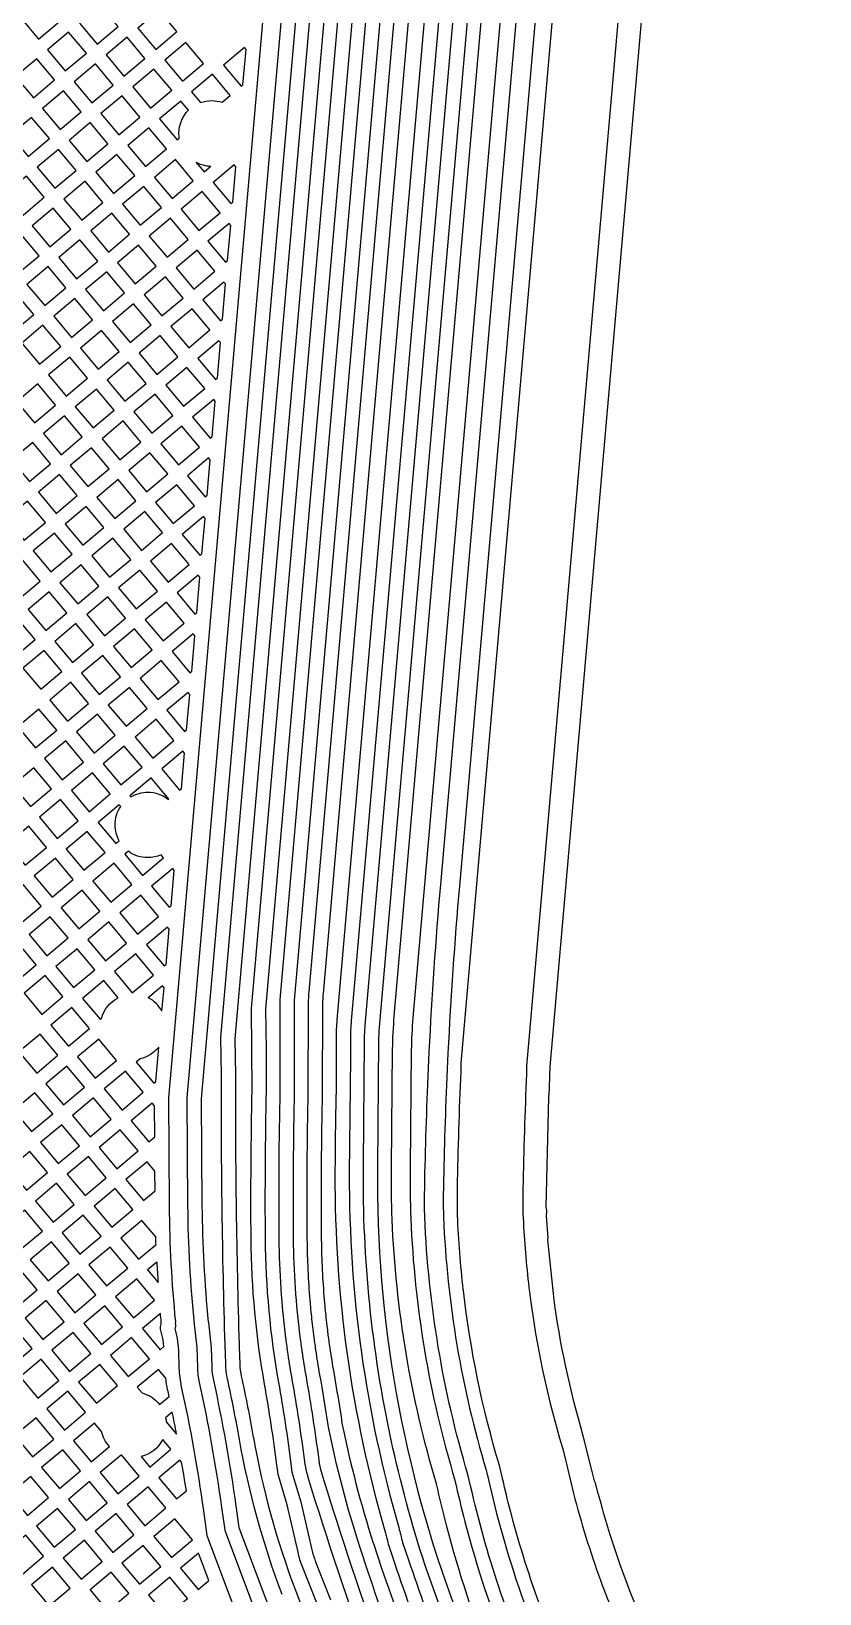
# Model space of a CAD drawing. Extents: x 592 to 965, y 89 to 353.
# Drawn here: x 670.43 to 674.71, y 183.03 to 191.52 of the extents above; entities that cross this region are included whole.
import ezdxf

# ---------------------------------------------------------------- set-up
doc = ezdxf.new("R2010")
doc.units = 0
doc.layers.add('bak_bak_ttr1-bcq8120', color=8, linetype='Continuous')
doc.layers.add('quyukuang', color=5, linetype='Continuous')

msp = doc.modelspace()

# ---------------------------------------------------------------- linework, layer by layer
at = {"layer": 'bak_bak_ttr1-bcq8120'}
for p, q in [((671.1114, 184.8306), (671.0608, 184.7882)), ((671.0608, 184.7882), (671.1179, 184.7202)), ((671.1312, 184.5521), (671.0329, 184.4695)), ((671.1956, 184.0159), (671.1593, 183.9855)), ((671.338, 183.2502), (671.2399, 183.1678))]:
    msp.add_line(p, q, dxfattribs=at)
for points in [[(672.2339, 185.3648), (672.24, 186.0312, -0.021921), (672.2436, 186.1156, -0.016001), (672.2439, 186.1179), (673.3267, 198.4935, -0.080307), (673.4195, 198.7838, -0.101185), (673.5465, 198.9439), (673.7317, 199.0993, 0.198892), (673.8605, 199.3465), (674.6794, 208.7077, 0.198951), (674.3614, 209.7159), (674.1086, 210.0173, -0.197129), (674.0163, 210.3137), (674.0217, 210.3758), (673.9325, 210.531)], [(674.2095, 210.5059), (674.0976, 210.3693), (674.0922, 210.307, 0.201222), (674.1706, 210.0618), (674.4198, 209.7649, -0.198945), (674.7554, 208.7011), (673.9364, 199.3399, -0.198476), (673.7813, 199.0414), (673.5952, 198.8852, 0.100956), (673.4875, 198.7494, 0.079892), (673.4023, 198.4837), (672.3194, 186.107, 0.021407), (672.3162, 186.031), (672.3101, 185.3463, 0.093108), (672.7399, 182.931, 0.006371)], [(674.9421, 210.4738), (674.8704, 210.2352), (674.9335, 209.7997, 0.082762), (675.0507, 209.4327, -0.142059), (675.1373, 208.9866), (674.2789, 199.1755, -0.198896), (674.1065, 198.8443), (674.0238, 198.7749, 0.199685), (673.7505, 198.2476), (672.7553, 186.8719, 0.00947), (672.6934, 185.9661), (672.6854, 185.7908, 0.006619), (672.6672, 185.1567, 0.003161), (672.6691, 185.078, -0.010752), (672.6691, 185.0761, -0.010506), (672.6693, 185.0742, 0.062811), (672.9011, 183.7001, -0.015248), (672.9046, 183.6868), (672.9577, 183.4657, 0.06453), (673.5134, 182.0876, -0.15105)], [(672.5656, 185.1566, -0.006619), (672.5838, 185.7935, -0.009763), (672.5838, 185.7952), (672.592, 185.9734, -0.009446), (672.654, 186.8807), (673.6498, 198.2615, -0.198259), (673.959, 198.8531), (674.0416, 198.9225, 0.198509), (674.1777, 199.1844), (675.0365, 209.0003, 0.14043), (674.9603, 209.3863, -0.082759), (674.8329, 209.7851), (674.7698, 210.2207), (674.6331, 210.4302)], [(672.0811, 185.3117, -0.004246), (672.0868, 185.7562, -0.022765), (672.0871, 185.7596, -0.017978), (672.087, 185.7622), (672.0873, 186.0429, -0.022698), (672.0916, 186.1472), (673.1681, 198.4504, -0.12635), (673.3522, 198.9698, -0.070436), (673.4107, 199.0344), (673.5951, 199.1891, 0.200192), (673.7139, 199.4195), (674.527, 208.7135, 0.198916), (674.3465, 209.2855), (673.8309, 209.9, -0.078668), (673.7842, 209.9776, -0.003334), (673.7743, 210.0021, -0.024299), (673.7733, 210.0042, 0.147241), (673.6031, 210.2187)], [(673.8571, 210.2695), (673.8293, 210.1178, 0.105861), (673.8392, 210.0452, 0.005662), (673.8556, 210.0044, -0.017563), (673.8565, 210.002, 0.073381), (673.8893, 209.949), (674.4049, 209.3346, -0.198907), (674.6029, 208.7068), (673.7893, 199.4083, -0.197474), (673.6437, 199.1304), (673.4591, 198.9755, 0.069681), (673.4154, 198.9272, 0.127401), (673.2436, 198.4393), (672.1676, 186.1405, 0.022673), (672.1635, 186.0432, -0.0028), (672.1634, 185.9437, -0.009724), (672.1634, 185.9426), (672.1574, 185.3114, 0.07177), (672.4263, 183.3888, 0.003315), (672.447, 183.3085), (672.4768, 183.2194, 0.016253), (672.8811, 182.1442, 0.014237)], [(674.5781, 210.1968), (674.5595, 209.9558, 0.058875), (674.6434, 209.8024, -0.176555), (674.9351, 208.7157), (674.1071, 199.2512, -0.199013), (673.946, 198.9419), (673.7816, 198.804, 0.093137), (673.7289, 198.7399, 0.103735), (673.5531, 198.1593), (672.5031, 186.1577, 0.01783), (672.4942, 185.9816, -0.014054), (672.4941, 185.9789), (672.488, 185.3452, 0.010784), (672.4914, 185.0666, 0.062661), (672.7298, 183.6519, -0.03397), (672.7313, 183.6452, 0.009612), (672.7849, 183.4225, -0.010239), (672.7854, 183.4208, 0.064527), (673.3584, 182.0004, -0.151028)], [(672.3863, 185.3458), (672.3927, 185.9858, -0.017573), (672.4019, 186.1665), (673.4519, 198.1682, -0.103735), (673.6397, 198.7887, -0.093282), (673.7165, 198.882), (673.8812, 199.0202, 0.198619), (674.0058, 199.2601), (674.8339, 208.7246, 0.177626), (674.5566, 209.7494, -0.07673), (674.4427, 209.9812, 0.092465), (674.3175, 210.1023)], [(672.3185, 198.7969), (671.1747, 185.7231), (671.1787, 185.1363, 0.022884), (671.212, 184.5076, -0.05822), (671.2118, 184.4988), (671.2129, 184.4908, -0.143034), (671.2095, 184.4697), (671.2216, 184.416), (671.2289, 184.3526), (671.2318, 184.255, 0.046165), (671.2445, 184.1537, -0.018599), (671.3643, 183.4829, -0.017697), (671.3645, 183.4804), (671.3834, 183.3459), (671.5574, 182.8839, -0.122738)], [(671.7205, 182.7396), (671.4843, 183.3671, -0.064633), (671.482, 183.3766), (671.4649, 183.4986, 0.018604), (671.3436, 184.177, -0.045202), (671.3336, 184.258), (671.3299, 184.3677), (671.3157, 184.4945, -0.023793), (671.2806, 185.1384), (671.2769, 185.7229), (672.42, 198.788, -0.084557)], [(672.4957, 198.7794), (671.3528, 185.7165), (671.3568, 185.1362, 0.023596), (671.3912, 184.5048, -0.01661), (671.3915, 184.5024), (671.4067, 184.3642), (671.4098, 184.2604, 0.047089), (671.4187, 184.1903, -0.018603), (671.5407, 183.5063), (671.5571, 183.3899), (671.7927, 182.7642)], [(671.7916, 183.0258, -0.045881), (671.5605, 183.8675, 0.008778), (671.4965, 184.1916, -0.017097), (671.4959, 184.194, -0.047086), (671.4856, 184.2783), (671.4822, 184.3818, -0.007935), (671.462, 185.844, -0.018903), (671.462, 185.8467), (671.4585, 186.0497), (672.5642, 198.688, -0.112201)], [(672.6399, 198.679), (671.5344, 186.0435), (671.5382, 185.8463, 0.007949), (671.5584, 184.3839, -0.02028), (671.5594, 184.3686), (671.5618, 184.2778, 0.045411), (671.5705, 184.2103, -0.008887), (671.6357, 183.8794, -0.011523), (671.636, 183.878, 0.045891), (671.864, 183.0497), (671.9476, 182.8271)], [(671.9828, 182.9749), (671.9033, 183.175, -0.039198), (671.8785, 183.2548), (671.82, 183.5129), (671.772, 183.671, -0.051718), (671.7705, 183.6787), (671.764, 183.7293, 0.011831), (671.6968, 184.1671, -0.04185), (671.6237, 184.9558, -0.007589), (671.6294, 185.7649), (671.6253, 186.2084), (672.7159, 198.6734, -0.109035)], [(672.7916, 198.6646), (671.7015, 186.2046, -0.006158), (671.7058, 185.9142, -0.011598), (671.7058, 185.9127), (671.7056, 185.7616, 0.00755), (671.6999, 184.9589, -0.01671), (671.7, 184.9565, 0.042012), (671.7723, 184.1775, -0.01183), (671.8399, 183.7362), (671.8458, 183.6901), (671.8944, 183.5291), (671.9534, 183.2689, 0.036234), (671.9731, 183.2057, -0.018548), (671.9741, 183.2033), (672.0558, 182.9967)], [(672.6873, 181.6262, -0.030149), (671.9327, 183.6668, -0.018673), (671.932, 183.6694, -0.037514), (671.9162, 183.742, -0.023727), (671.9158, 183.7455, -0.014884), (671.9155, 183.7475, 0.011827), (671.8472, 184.1923, -0.007582), (671.8251, 184.3293, -0.011561), (671.8249, 184.3308, -0.003274), (671.8133, 184.4149, -0.018433), (671.813, 184.4176, -0.029497), (671.7764, 184.957, -0.00759), (671.782, 185.7617), (671.7824, 186.2558), (672.8678, 198.6608, -0.198355)], [(672.9433, 198.6498), (671.8585, 186.2511), (671.8582, 185.7614, 0.00759), (671.8525, 184.959, -0.010766), (671.8526, 184.9577, 0.029631), (671.8889, 184.4248, -0.016766), (671.8891, 184.4224, 0.003123), (671.9001, 184.3432, -0.011108), (671.9003, 184.3418, 0.007581), (671.922, 184.2071, -0.011187), (671.9223, 184.2057, -0.011827), (671.9911, 183.7573, -0.021007), (671.9914, 183.7542, -0.012369), (671.9916, 183.7526, 0.03888), (672.0057, 183.6889, -0.018926), (672.0064, 183.6863, 0.030112), (672.757, 181.6569, 0.023636)], [(672.6921, 182.0021, -0.017103), (672.2596, 183.1475), (672.2159, 183.2785, -0.028171), (672.0424, 183.9431, -0.023528), (672.0419, 183.9465, 0.007145), (671.9975, 184.2189, -0.011366), (671.9972, 184.2204, -0.00758), (671.9758, 184.3528, -0.011984), (671.9756, 184.3544, -0.0031), (671.9648, 184.4321, -0.018938), (671.9644, 184.4348, -0.003348), (671.9574, 184.493, -0.012403), (671.9572, 184.4946, -0.00443), (671.9466, 184.6016, -0.011479), (671.9465, 184.6031, -0.018484), (671.9295, 184.9303), (671.9289, 184.9609, -0.007577), (671.9344, 185.7597, -0.011506), (671.9345, 185.7612, -0.009163), (671.9345, 185.7622), (671.935, 186.2058, -0.021842), (671.9392, 186.2989), (673.0169, 198.6167, -0.187863)], [(673.0926, 198.6075), (672.0149, 186.2898, 0.020622), (672.0112, 186.2081, -0.016423), (672.0113, 186.2058), (672.0106, 185.758, 0.007576), (672.0051, 184.9617, -0.01585), (672.0052, 184.9594), (672.0057, 184.9288, 0.018493), (672.0226, 184.6071, 0.004431), (672.0331, 184.5014, -0.010136), (672.0332, 184.5002, 0.003126), (672.0396, 184.4469, -0.016223), (672.04, 184.4446, 0.00326), (672.0512, 184.3638, -0.010722), (672.0514, 184.3625, 0.007583), (672.0725, 184.2323, -0.011575), (672.0727, 184.2308, -0.007134), (672.1174, 183.9567, 0.027995), (672.2876, 183.3045, -0.017324), (672.2885, 183.3021), (672.3328, 183.1689, 0.017099), (672.7636, 182.0286, 0.02755)], [(672.745, 185.2343, -0.006611), (672.7649, 185.8656, -0.006574), (672.7651, 185.8699, 0.019571), (672.7652, 185.8797, -0.045106), (672.7651, 185.9116), (673.844, 198.243, -0.198996)], [(674.1982, 198.212), (673.1205, 185.894, -0.021478), (673.1203, 185.8526, 0.00661), (673.1006, 185.2308, -0.004733), (673.1006, 185.2281, 0.009724), (673.1009, 185.0924, 0.018369), (673.1306, 184.7165, -0.008504), (673.1312, 184.7108, 0.00409), (673.1414, 184.628, -0.004168), (673.1417, 184.6259), (673.147, 184.588, 0.037955), (673.314, 183.8276, -0.016444), (673.325, 183.7857, -0.008125), (673.3263, 183.7804), (673.3756, 183.5744, 0.023048), (673.5216, 183.1037, 0.009854), (673.6236, 182.8449, -0.008348)], [(673.7981, 182.768, -0.043841), (673.4956, 183.6299), (673.4901, 183.6408, -0.016652), (673.4898, 183.6423), (673.4769, 183.6929, -0.078298), (673.4758, 183.7007), (673.4289, 183.8879, -0.038542), (673.268, 184.642), (673.2364, 184.9514, -0.116428), (673.2383, 184.9629), (673.229, 185.0793), (673.2315, 185.1079), (673.2314, 185.11), (673.228, 185.1243, -0.095325), (673.2277, 185.1291), (673.2395, 185.6521, -0.002082), (673.2474, 185.8457), (673.2481, 185.8918), (674.325, 198.2009, -0.198714)], [(671.1223, 185.9984, -0.173235), (671.0209, 185.935), (670.999, 185.9166)], [(673.9996, 131.6772), (673.4184, 138.3529, 0.202802), (673.3463, 138.489), (673.2181, 138.5964, -0.199128), (673.0804, 138.8606), (672.2593, 148.2537, 0.017113), (672.2539, 148.4519, -0.039821), (672.2661, 149.1216, -0.099203), (672.9533, 151.4668, 0.100668), (675.8944, 161.397), (676.3737, 166.876, 0.152457), (673.0656, 182.0024, -0.019293), (673.0643, 182.0049, -0.026028), (672.8267, 182.4844, -0.006369), (672.6688, 182.9035, -0.010433), (672.6684, 182.9048), (672.568, 183.1892, -0.026059), (672.3852, 183.8632, -0.055622), (672.2339, 185.3461), (672.2339, 185.3648)], [(673.656, 130.3634, 0.134951), (673.7698, 130.4545, -0.010365), (673.7821, 130.4707), (673.9281, 130.6531, 0.117095), (674.0893, 130.9941, 0.092369), (674.1552, 131.6698), (673.566, 138.4172, 0.202571), (673.4816, 138.5768), (673.3631, 138.6739, -0.199679), (673.2388, 138.9119), (672.4141, 148.3471, -0.043095), (672.418, 149.1082, -0.099118), (673.0873, 151.3941, 0.100705), (676.0465, 161.3863), (676.5256, 166.8627, 0.151028), (673.2699, 181.9506, -0.064524), (672.6871, 183.3951, -0.009781), (672.6316, 183.6256, -0.062544), (672.3898, 185.0627, -0.010738), (672.3864, 185.3446, -0.008233), (672.3863, 185.3458)], [(672.9546, 130.255), (673.0528, 130.3501), (673.6636, 131.0781, 0.198766), (673.8471, 131.6605), (673.278, 138.2039, 0.197561), (673.1439, 138.4596), (673.0292, 138.5558, -0.198985), (672.9224, 138.7607), (672.1106, 148.0437, -0.035371), (672.0938, 149.0777), (672.1004, 149.1768, -0.099164), (672.7951, 151.5485, 0.10071), (675.7173, 161.4148), (676.1964, 166.8915, 0.151029), (672.9817, 181.7887, -0.014202), (672.8131, 182.1099, -0.026806), (672.8114, 182.1135, -0.016277), (672.4047, 183.1949, -0.021433), (672.4038, 183.1979, -0.018314), (672.4029, 183.2004), (672.3738, 183.2873, -0.003328), (672.3527, 183.3689, -0.071669), (672.0812, 185.3103, -0.010882), (672.0811, 185.3117)], [(673.1877, 182.9813, -0.023126), (673.0314, 183.4849, -0.007378), (672.9916, 183.6484, -0.014097), (672.9892, 183.6579), (672.9733, 183.7256, -0.044252), (672.7773, 184.6757, -0.007705), (672.7768, 184.6808, -0.018376), (672.7454, 185.083, -0.009843), (672.745, 185.2343)], [(674.3503, 131.4985), (673.7421, 138.4535, 0.199156), (673.6052, 138.716), (673.5239, 138.7841, -0.201314), (673.4113, 139.0028), (672.6035, 148.2382, -0.021495), (672.5786, 148.8009, -0.016298), (672.5937, 149.0771, -0.024188), (672.5944, 149.0818, -0.025234), (672.5945, 149.0869), (672.5959, 149.0983, -0.098851), (673.2448, 151.311, 0.01664), (674.0147, 152.8832, 0.083893), (676.2233, 161.368), (676.703, 166.85, 0.151001), (673.4248, 182.0378, -0.021769), (673.1937, 182.4945), (673.1757, 182.5346, -0.048528), (672.8165, 183.6156), (672.8021, 183.6769, -0.062745), (672.5676, 185.0748, -0.003103), (672.5656, 185.1533, -0.017165), (672.5656, 185.1566)], [(671.0329, 184.4695), (671.1292, 184.3547), (671.15, 184.3721), (671.1458, 184.4082), (671.1318, 184.4673, -0.187025), (671.1355, 184.4946, -0.092387), (671.1353, 184.5085, -0.001629), (671.1312, 184.5521)], [(671.1593, 183.9855, -0.032085), (671.1627, 183.9631), (671.2191, 183.8958)]]:
    msp.add_lwpolyline(points, format="xyb", dxfattribs=at)
for points in [[(670.372, 191.5876), (670.4683, 191.4728), (670.5831, 191.5691), (670.4867, 191.6839)], [(670.6905, 191.5597), (670.7867, 191.4449), (670.9016, 191.5413), (670.8053, 191.656)], [(671.0089, 191.5319), (671.1053, 191.4171), (671.2202, 191.5135), (671.1238, 191.6283)], [(670.5173, 191.4144), (670.6136, 191.2997), (670.7284, 191.396), (670.6321, 191.5107)], [(670.8357, 191.3866), (670.9321, 191.2718), (671.0469, 191.3681), (670.9506, 191.4829)], [(671.1543, 191.3587), (671.2506, 191.2439), (671.3655, 191.3403), (671.2691, 191.4551)], [(670.3441, 191.269), (670.4404, 191.1543), (670.5552, 191.2507), (670.459, 191.3654)], [(671.4729, 191.3309), (671.5691, 191.2162), (671.5796, 191.2249), (671.5963, 191.4167), (671.5876, 191.4271)], [(670.6626, 191.2413), (670.7589, 191.1265), (670.8737, 191.2228), (670.7773, 191.3376)], [(670.981, 191.2134), (671.0774, 191.0985), (671.1923, 191.1949), (671.0959, 191.3097)], [(670.4894, 191.0959), (670.5857, 190.9811), (670.7005, 191.0775), (670.6042, 191.1923)], [(670.8079, 191.0681), (670.9043, 190.9533), (671.019, 191.0495), (670.9227, 191.1644)], [(670.3162, 190.9507), (670.4126, 190.8358), (670.5273, 190.9321), (670.431, 191.047)], [(670.6347, 190.9228), (670.7311, 190.8079), (670.8459, 190.9043), (670.7495, 191.0191)], [(670.9533, 190.8949), (671.0495, 190.7802), (671.1643, 190.8765), (671.068, 190.9912)], [(670.4615, 190.7775), (670.5579, 190.6626), (670.6727, 190.7589), (670.5763, 190.8738)], [(670.78, 190.7495), (670.8763, 190.6348), (670.9911, 190.7312), (670.8949, 190.8459)], [(671.0985, 190.7218), (671.1949, 190.6069), (671.3096, 190.7032), (671.2132, 190.8181)], [(671.417, 190.6938), (671.5133, 190.579), (671.5238, 190.5878), (671.5406, 190.7797), (671.5318, 190.7902)], [(670.2884, 190.6322), (670.3848, 190.5173), (670.4995, 190.6136), (670.4032, 190.7285)], [(670.6069, 190.6042), (670.7031, 190.4895), (670.8179, 190.5858), (670.7217, 190.7005)], [(670.9253, 190.5764), (671.0216, 190.4616), (671.1365, 190.558), (671.0401, 190.6728)], [(671.2438, 190.5486), (671.3402, 190.4337), (671.455, 190.53), (671.3586, 190.6449)], [(670.4337, 190.4589), (670.53, 190.3442), (670.6448, 190.4406), (670.5485, 190.5553)], [(670.7521, 190.4312), (670.8485, 190.3163), (670.9633, 190.4126), (670.8669, 190.5275)], [(671.0706, 190.4032), (671.167, 190.2884), (671.2818, 190.3847), (671.1855, 190.4996)], [(671.3892, 190.3754), (671.4854, 190.2606), (671.496, 190.2695), (671.5127, 190.4612), (671.504, 190.4717)], [(670.2605, 190.3136), (670.3568, 190.1989), (670.4716, 190.2953), (670.3754, 190.41)], [(670.579, 190.2859), (670.6753, 190.171), (670.7901, 190.2673), (670.6938, 190.3822)], [(670.8975, 190.2579), (670.9938, 190.1431), (671.1086, 190.2394), (671.0122, 190.3542)], [(671.216, 190.23), (671.3122, 190.1153), (671.4271, 190.2117), (671.3308, 190.3264)], [(670.4057, 190.1405), (670.5021, 190.0257), (670.617, 190.122), (670.5206, 190.2369)], [(670.7243, 190.1126), (670.8207, 189.9978), (670.9355, 190.0941), (670.8391, 190.209)], [(671.0428, 190.0847), (671.1391, 189.97), (671.2538, 190.0663), (671.1576, 190.181)], [(670.2325, 189.9952), (670.3289, 189.8803), (670.4437, 189.9767), (670.3474, 190.0915)], [(671.3612, 190.0569), (671.4576, 189.9421), (671.4681, 189.9509), (671.4849, 190.1428), (671.476, 190.1533)], [(670.5511, 189.9673), (670.6475, 189.8524), (670.7623, 189.9488), (670.6659, 190.0637)], [(670.8697, 189.9394), (670.9659, 189.8247), (671.0807, 189.921), (670.9845, 190.0357)], [(671.1881, 189.9116), (671.2844, 189.7968), (671.3992, 189.8931), (671.3028, 190.0079)], [(670.3779, 189.822), (670.4743, 189.7071), (670.5891, 189.8035), (670.4927, 189.9183)], [(670.6964, 189.7941), (670.7927, 189.6794), (670.9075, 189.7757), (670.8113, 189.8904)], [(671.0149, 189.7663), (671.1113, 189.6515), (671.2261, 189.7478), (671.1297, 189.8627)], [(671.3334, 189.7384), (671.4298, 189.6236), (671.4402, 189.6323), (671.457, 189.8242), (671.4482, 189.8347)], [(670.5233, 189.6487), (670.6195, 189.534), (670.7343, 189.6304), (670.6381, 189.7451)], [(670.8417, 189.621), (670.938, 189.5061), (671.0529, 189.6025), (670.9565, 189.7174)], [(671.1603, 189.5931), (671.2566, 189.4783), (671.3714, 189.5746), (671.275, 189.6894)], [(670.3502, 189.5035), (670.4464, 189.3888), (670.5611, 189.4851), (670.4649, 189.5998)], [(670.6685, 189.4757), (670.7649, 189.3608), (670.8797, 189.4572), (670.7833, 189.572)], [(670.987, 189.4478), (671.0834, 189.3329), (671.1982, 189.4293), (671.1019, 189.5441)], [(671.3056, 189.4199), (671.4019, 189.3052), (671.4124, 189.314), (671.4292, 189.5058), (671.4204, 189.5162)], [(670.4954, 189.3304), (670.5918, 189.2156), (670.7065, 189.3118), (670.6101, 189.4267)], [(670.8138, 189.3024), (670.9102, 189.1876), (671.025, 189.2839), (670.9287, 189.3988)], [(671.1324, 189.2745), (671.2286, 189.1598), (671.3435, 189.2562), (671.2472, 189.3709)], [(670.3222, 189.1851), (670.4186, 189.0703), (670.5334, 189.1666), (670.437, 189.2815)], [(670.6408, 189.1572), (670.7371, 189.0424), (670.8518, 189.1386), (670.7555, 189.2535)], [(670.9592, 189.1292), (671.0554, 189.0145), (671.1703, 189.1109), (671.074, 189.2256)], [(671.2776, 189.1015), (671.374, 188.9866), (671.3845, 188.9955), (671.4013, 189.1873), (671.3925, 189.1978)], [(670.4676, 189.0119), (670.564, 188.8971), (670.6787, 188.9934), (670.5824, 189.1082)], [(670.7861, 188.984), (670.8824, 188.8693), (670.9971, 188.9655), (670.9008, 189.0802)], [(671.1044, 188.9561), (671.2008, 188.8413), (671.3156, 188.9376), (671.2192, 189.0525)], [(670.2943, 188.8665), (670.3907, 188.7517), (670.5056, 188.8481), (670.4092, 188.9629)], [(670.6129, 188.8387), (670.7092, 188.724), (670.824, 188.8203), (670.7277, 188.935)], [(670.9313, 188.8109), (671.0277, 188.6961), (671.1424, 188.7923), (671.046, 188.9072)], [(671.2498, 188.7829), (671.346, 188.6682), (671.3567, 188.6771), (671.3734, 188.8687), (671.3646, 188.8793)], [(670.4397, 188.6933), (670.5359, 188.5786), (670.6508, 188.675), (670.5546, 188.7897)], [(670.7582, 188.6656), (670.8545, 188.5508), (670.9693, 188.6471), (670.873, 188.7619)], [(671.0767, 188.6377), (671.1729, 188.523), (671.2876, 188.6192), (671.1914, 188.7339)], [(670.2666, 188.5481), (670.3628, 188.4333), (670.4775, 188.5296), (670.3813, 188.6443)], [(670.5849, 188.5202), (670.6813, 188.4054), (670.7962, 188.5018), (670.6998, 188.6166)], [(670.9035, 188.4924), (670.9998, 188.3777), (671.1146, 188.474), (671.0183, 188.5887)], [(671.2219, 188.4646), (671.3183, 188.3498), (671.3288, 188.3586), (671.3456, 188.5502), (671.3366, 188.5609)], [(670.4118, 188.375), (670.5082, 188.2601), (670.6229, 188.3564), (670.5265, 188.4712)], [(670.7302, 188.347), (670.8265, 188.2323), (670.9414, 188.3287), (670.8451, 188.4434)], [(671.0488, 188.3193), (671.1451, 188.2045), (671.2599, 188.3008), (671.1635, 188.4156)], [(670.2386, 188.2297), (670.335, 188.1148), (670.4498, 188.2111), (670.3534, 188.326)], [(670.5572, 188.2018), (670.6534, 188.087), (670.7681, 188.1833), (670.6719, 188.298)], [(670.8755, 188.1739), (670.9719, 188.0591), (671.0867, 188.1555), (670.9904, 188.2703)], [(671.1941, 188.1461), (671.2905, 188.0312), (671.3009, 188.04), (671.3177, 188.2319), (671.3089, 188.2424)], [(670.384, 188.0565), (670.4803, 187.9417), (670.5951, 188.038), (670.4988, 188.1528)], [(670.7024, 188.0287), (670.7988, 187.9138), (670.9135, 188.0101), (670.8171, 188.1249)], [(671.0208, 188.0007), (671.1172, 187.8858), (671.2321, 187.9823), (671.1357, 188.0971)], [(670.5292, 187.8833), (670.6256, 187.7685), (670.7404, 187.8648), (670.644, 187.9797)], [(670.8477, 187.8554), (670.9441, 187.7406), (671.0588, 187.8369), (670.9625, 187.9517)], [(671.1662, 187.8275), (671.2624, 187.7128), (671.2731, 187.7217), (671.2898, 187.9134), (671.2811, 187.9239)], [(670.3561, 187.7381), (670.4525, 187.6232), (670.5672, 187.7195), (670.4709, 187.8344)], [(670.6746, 187.7101), (670.7709, 187.5953), (670.8857, 187.6916), (670.7894, 187.8065)], [(670.9931, 187.6822), (671.0893, 187.5675), (671.2041, 187.6638), (671.1078, 187.7785)], [(670.5015, 187.5649), (670.5978, 187.45), (670.7126, 187.5463), (670.6162, 187.6612)], [(670.8199, 187.5369), (670.9162, 187.4222), (671.031, 187.5185), (670.9347, 187.6333)], [(671.1383, 187.5092), (671.2347, 187.3943), (671.2452, 187.4031), (671.262, 187.5948), (671.253, 187.6054)], [(670.3283, 187.4195), (670.4246, 187.3047), (670.5394, 187.401), (670.4431, 187.5159)], [(670.6468, 187.3917), (670.743, 187.2769), (670.8578, 187.3732), (670.7615, 187.488)], [(670.4736, 187.2464), (670.5699, 187.1316), (670.6847, 187.228), (670.5884, 187.3427)], [(670.3004, 187.101), (670.3967, 186.9863), (670.5115, 187.0827), (670.4152, 187.1974)], [(670.6189, 187.0733), (670.7152, 186.9584), (670.83, 187.0547), (670.7336, 187.1696)], [(670.4456, 186.9279), (670.542, 186.8131), (670.6568, 186.9094), (670.5605, 187.0243)], [(670.7642, 186.9), (670.8606, 186.7852), (670.9754, 186.8815), (670.879, 186.9964)], [(671.0827, 186.8721), (671.179, 186.7574), (671.1895, 186.7662), (671.2063, 186.958), (671.1975, 186.9684)], [(670.2724, 186.7825), (670.3687, 186.6677), (670.4836, 186.7641), (670.3873, 186.8789)], [(670.591, 186.7547), (670.6874, 186.6398), (670.8022, 186.7362), (670.7058, 186.8511)], [(670.9096, 186.7268), (671.0058, 186.6121), (671.1206, 186.7084), (671.0243, 186.8231)], [(670.4177, 186.6093), (670.5141, 186.4945), (670.629, 186.5909), (670.5326, 186.7057)], [(670.7363, 186.5815), (670.8326, 186.4668), (670.9474, 186.5631), (670.8512, 186.6778)], [(671.0548, 186.5537), (671.1512, 186.4389), (671.1616, 186.4477), (671.1784, 186.6396), (671.1696, 186.6501)], [(670.2447, 186.4641), (670.341, 186.3493), (670.4557, 186.4455), (670.3593, 186.5603)], [(670.5631, 186.4361), (670.6593, 186.3214), (670.7742, 186.4178), (670.678, 186.5325)], [(670.8816, 186.4084), (670.9779, 186.2935), (671.0928, 186.3899), (670.9964, 186.5048)], [(670.39, 186.2909), (670.4863, 186.1762), (670.6009, 186.2724), (670.5047, 186.3871)], [(670.5353, 186.1178), (670.6316, 186.003), (670.7463, 186.0992), (670.6499, 186.214)], [(670.362, 185.9725), (670.4584, 185.8576), (670.5733, 185.954), (670.4769, 186.0688)], [(670.6806, 185.9446), (670.777, 185.8297), (670.8916, 185.926), (670.7953, 186.0408)], [(670.5074, 185.7992), (670.6038, 185.6844), (670.7186, 185.7808), (670.6222, 185.8956)], [(670.826, 185.7714), (670.9222, 185.6567), (671.0369, 185.7529), (670.9406, 185.8676)], [(670.3343, 185.654), (670.4307, 185.5392), (670.5454, 185.6354), (670.449, 185.7503)], [(670.6527, 185.626), (670.749, 185.5113), (670.8638, 185.6077), (670.7676, 185.7224)], [(670.9712, 185.5983), (671.0676, 185.4834), (671.1, 185.5106), (671.0988, 185.6791), (671.0858, 185.6945)], [(670.4797, 185.4808), (670.5759, 185.3661), (670.6906, 185.4623), (670.5944, 185.577)], [(670.798, 185.4529), (670.8943, 185.3381), (671.0092, 185.4345), (670.9128, 185.5493)], [(670.3064, 185.3354), (670.4026, 185.2207), (670.5175, 185.3171), (670.4213, 185.4318)], [(670.6249, 185.3077), (670.7213, 185.1929), (670.836, 185.2891), (670.7396, 185.404)], [(670.9433, 185.2797), (671.0397, 185.1649), (671.102, 185.2171), (671.1012, 185.3248), (671.0582, 185.3761)], [(670.4516, 185.1623), (670.548, 185.0474), (670.6629, 185.1439), (670.5665, 185.2587)], [(670.7702, 185.1345), (670.8666, 185.0196), (670.9813, 185.1159), (670.885, 185.2307)], [(670.2784, 185.0169), (670.3747, 184.9021), (670.4896, 184.9985), (670.3932, 185.1133)], [(670.5969, 184.9891), (670.6933, 184.8742), (670.8082, 184.9707), (670.7119, 185.0855)], [(670.4237, 184.8437), (670.5201, 184.7289), (670.6349, 184.8252), (670.5386, 184.9401)], [(670.7423, 184.8158), (670.8385, 184.7011), (670.9535, 184.7976), (670.8572, 184.9123)], [(670.2506, 184.6985), (670.347, 184.5836), (670.4617, 184.6799), (670.3654, 184.7947)], [(670.5691, 184.6705), (670.6653, 184.5558), (670.7802, 184.6522), (670.6839, 184.7669)], [(670.8875, 184.6428), (670.9839, 184.5279), (671.0988, 184.6244), (671.0025, 184.7392)], [(670.396, 184.5253), (670.4922, 184.4106), (670.607, 184.5068), (670.5107, 184.6215)], [(670.7143, 184.4974), (670.8107, 184.3826), (670.9255, 184.4789), (670.8292, 184.5938)], [(670.2228, 184.3799), (670.319, 184.2652), (670.4339, 184.3616), (670.3376, 184.4763)], [(670.5412, 184.3522), (670.6376, 184.2373), (670.7523, 184.3336), (670.6559, 184.4484)], [(670.8596, 184.3242), (670.956, 184.2093), (671.0709, 184.3057), (670.9745, 184.4206)], [(670.368, 184.2068), (670.4644, 184.092), (670.5792, 184.1884), (670.4829, 184.3032)], [(670.6866, 184.179), (670.7829, 184.0641), (670.8976, 184.1604), (670.8013, 184.2752)], [(670.5133, 184.0336), (670.6097, 183.9188), (670.7246, 184.0151), (670.6282, 184.13)], [(670.3402, 183.8883), (670.4365, 183.7734), (670.5513, 183.8698), (670.455, 183.9846)], [(670.4855, 183.7151), (670.5818, 183.6004), (670.6966, 183.6967), (670.6003, 183.8114)], [(670.8039, 183.6873), (670.9003, 183.5725), (671.0151, 183.6688), (670.9191, 183.7833), (670.9186, 183.7835)], [(670.3125, 183.5699), (670.4087, 183.4552), (670.5234, 183.5514), (670.4271, 183.6661)], [(670.6307, 183.542), (670.7271, 183.4271), (670.8419, 183.5235), (670.7456, 183.6383)], [(670.9493, 183.5141), (671.0456, 183.3992), (671.1605, 183.4956), (671.0641, 183.6105)], [(670.4577, 183.3968), (670.5541, 183.282), (670.6687, 183.3782), (670.5724, 183.493)], [(670.7761, 183.3688), (670.8725, 183.2539), (670.9873, 183.3503), (670.8909, 183.4651)], [(671.0946, 183.3409), (671.1909, 183.2262), (671.3057, 183.3225), (671.2095, 183.4372)], [(670.2845, 183.2514), (670.3808, 183.1366), (670.4957, 183.233), (670.3993, 183.3478)], [(670.6031, 183.2236), (670.6994, 183.1087), (670.8141, 183.2049), (670.7177, 183.3198)], [(670.9214, 183.1955), (671.0177, 183.0808), (671.1325, 183.1772), (671.0363, 183.2919)], [(670.4298, 183.0782), (670.5154, 182.9761), (670.539, 182.9741), (670.6411, 183.0598), (670.5447, 183.1746)], [(670.7484, 183.0504), (670.8341, 182.9483), (670.8573, 182.9462), (670.9593, 183.0319), (670.8631, 183.1466)], [(671.0667, 183.0225), (671.1523, 182.9204), (671.1758, 182.9184), (671.2779, 183.004), (671.1815, 183.1188)]]:
    msp.add_lwpolyline(points, close=True, dxfattribs=at)
for points in [[(671.2996, 191.1855), (671.3481, 191.1277, -0.088141), (671.4093, 191.1386, -0.080959), (671.4657, 191.1294), (671.5107, 191.1672), (671.4145, 191.2819)], [(671.1264, 191.0402), (671.2226, 190.9255), (671.2334, 190.9345, -0.037226), (671.2315, 190.9608, -0.198489), (671.2834, 191.0863), (671.2412, 191.1365)], [(670.9652, 187.3638), (670.9706, 187.3574, -0.136426), (671.0623, 187.3829, -0.171508), (671.174, 187.3434), (671.1763, 187.3453), (671.0799, 187.4602)], [(670.792, 187.2186), (670.8884, 187.1037), (670.9067, 187.1191, -0.126899), (670.8845, 187.2051, -0.150092), (670.9152, 187.3049), (670.9068, 187.3149)], [(670.9374, 187.0453), (671.0337, 186.9305), (671.1485, 187.0268), (671.135, 187.0428, -0.105756), (671.0623, 187.0273, -0.159852), (670.957, 187.0618)], [(670.7083, 186.263), (670.8047, 186.1482), (670.8107, 186.1532, -0.213192), (670.9011, 186.2666), (670.8232, 186.3594)], [(670.9156, 184.9613), (671.0118, 184.8466), (671.1072, 184.9265, -0.001536), (671.1058, 184.9676), (671.0303, 185.0575)], [(671.005, 184.151), (671.0309, 184.1202, -0.164983), (671.1261, 184.0571), (671.178, 184.1006, 0.001065), (671.1704, 184.136, -0.011052), (671.17, 184.1374, -0.02521), (671.1596, 184.2), (671.1198, 184.2473)], [(670.6587, 183.8604), (670.7549, 183.7457), (670.8539, 183.8287, -0.133092), (670.8115, 183.9115), (670.7735, 183.9568)], [(671.0255, 183.775), (671.0735, 183.7178), (671.1882, 183.8141), (671.1437, 183.8671, -0.220982)], [(671.1225, 183.6594), (671.2189, 183.5446), (671.2717, 183.5889, 0.004362), (671.2463, 183.7448), (671.2372, 183.7557)]]:
    msp.add_lwpolyline(points, format="xyb", close=True, dxfattribs=at)
for points in [[(671.3238, 190.8049), (671.368, 190.7522), (671.4048, 190.7831)], [(671.1393, 186.1929), (671.1505, 186.3211), (671.1418, 186.3315), (671.0644, 186.2666)], [(670.999, 185.9166), (671.0952, 185.8019), (671.1059, 185.8108), (671.1223, 185.9984)], [(671.2399, 183.1678), (671.3362, 183.0529), (671.394, 183.1014), (671.338, 183.2502)]]:
    msp.add_lwpolyline(points, dxfattribs=at)
for centre, radius, start, end in [((671.4093, 190.9608), 0.1778, 241.24507, 268.53819), ((670.9828, 186.1086), 0.1778, 28.30935, 62.68724), ((678.0615, 185.185), 6.9592, 182.91889, 183.82985), ((662.289, 182.2087), 9.0881, 10.69849, 11.47018)]:
    msp.add_arc(centre, radius, start, end, dxfattribs=at)
at = {"layer": 'quyukuang', "const_width": 0.001}
msp.add_lwpolyline([(662.206, 188.559), (662.206, 212.9965), (679.3941, 212.9965), (679.3941, 188.559)], close=True, dxfattribs=at)

doc.saveas('drawing.dxf')
